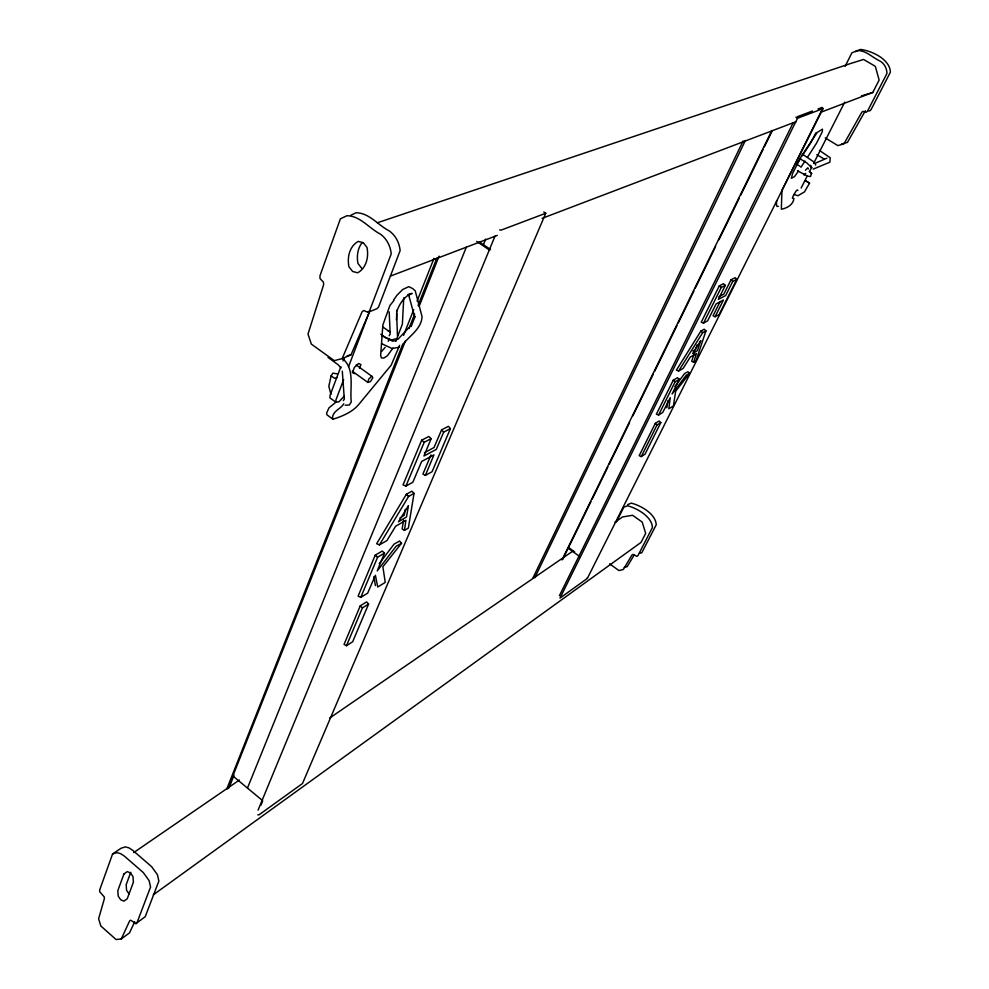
<?xml version="1.0" encoding="UTF-8"?>
<svg xmlns="http://www.w3.org/2000/svg" width="989" height="989" viewBox="0 0 989 989"><rect width="100%" height="100%" fill="white"/><g stroke="black" fill="none" stroke-linecap="round" stroke-linejoin="round"><path stroke-width="1.48" d="M776.637 200.606L776.501 205.007L776.971 206.454L778.43 206.367M397.009 310.163L396.416 319.904M403.735 297.825L402.387 324.095L395.773 341.292M344.308 396.094L338.831 401.893L335.864 402.202L336.013 399.692L343.653 379.628M226.79 788.987L402.708 344.259M666.858 407.777L667.884 400.706M403.561 520.214L402.164 528.954L404.439 530.376L408.346 528.114L414.045 493.387L411.906 491.199L406.331 494.302L376.648 543.727L379.455 544.902L386.934 540.55L395.649 526.222L405.923 520.325L404.439 530.376M405.305 509.335L404.278 515.22L399.952 518.026M337.373 373.891L332.836 373.137L331.13 375.857L328.83 386.303L330.932 394.45M367.883 382.446L368.712 379.096L371.777 376.191L372.828 377.749L370.43 381.606L367.883 382.446L352.307 371.234M694.179 353.703L691.694 361.282L693.635 362.295L695.996 360.923L705.936 330.87L704.205 329.226L700.88 331.08L676.365 370.17L678.639 371.011L683.115 368.415L690.285 357.078L696.454 353.53L693.635 362.295M697.06 344.951L695.564 349.352L692.906 351.132M121.276 938.944L129.67 920.833L130.721 920.203L135.901 923.639L145.235 916.679L158.858 881.075L157.424 874.696L151.651 866.685L132.662 850.268L129.003 847.882L125.269 846.881L121.004 848.278L112.573 854.001L99.691 889.902L99.728 891.781L104.216 896.862L104.401 898.568L98.603 918.83L100.866 926.025L116.096 939.55L121.276 938.944L129.51 932.887L134.689 921.76M130.771 872.298L126.172 884.747L126.567 890.298L128.978 893.821M340.871 366.672L330.054 395.353L329.906 397.862L335.864 402.202M343.047 360.948L344.123 358.08M348.548 366.721L369.812 310.818M359.477 368.403L360.936 364.582L358.636 363.47L354.371 367.488L352.43 372.606L354.742 373.681M388.232 341.279L389.307 338.498M399.63 345.322L391.162 365.188L358.624 404.625C352.121 412.265 342.12 416.369 332.91 419.212L327.025 414.886L326.593 413.093L329.028 407.802L336.544 401.658M403.574 335.345L413.711 309.693M417.086 301.151L433.986 258.401M408.964 328.459L414.663 314.094M418.075 305.477L436.854 258.08M227.816 788.728L405.453 340.846M411.152 326.494L415.145 316.431M419.126 306.38L439.067 256.126M228.991 787.924L234.047 775.191M247.473 788.072L466.326 247.201M483.386 244.79L485.735 239.078M258.08 810.127L495.007 236.124M260.972 805.071L262.728 800.83M424.38 452.764L434.035 447.535L441.576 429.869L448.45 426.308L450.415 428.608L443.678 432.119L436.285 449.426L423.947 455.991L431.155 438.646L428.781 436.508L421.685 440.179L403.055 484.882L405.898 486.069L412.833 482.273L421.648 461.48L433.948 454.891L425.344 475.425L422.921 474.04L431.006 454.891M401.509 543.282L396.07 546.311L377.229 570.913L384.486 553.135L382.236 551.046L375.202 555.188L358.092 596.194L360.775 597.381L367.648 593.177L375.412 575.277L377.724 587.009L385.228 582.41L382.891 566.734L401.509 543.282L399.63 541.045L394.067 544.111L379.158 563.792M405.898 486.069L424.207 442.256L431.155 438.646M360.775 597.381L377.6 557.19L384.486 553.135M360.256 605.812L344.061 644.42L346.484 645.73L352.653 641.774L368.6 604.044L366.573 601.905L360.256 605.812L362.407 607.889L346.484 645.73M367.933 312.314L369.614 310.707L391.236 253.839C390.408 245.964 386.748 238.658 380.233 233.997C369.12 228.372 360.305 215.886 346.978 215.713L340.389 218.829L319.979 275.758L320.003 278.539L323.415 282.088L323.675 284.56L307.999 334.084L311.35 344.11L334.27 360.626L342.145 358.624L362.122 311.683L363.754 310.521L367.933 312.314L376.821 308.753L378.503 307.146L400.137 250.6C399.333 242.775 395.699 235.506 389.221 230.882C378.157 225.319 369.367 212.907 356.127 212.746L350.86 215.243M450.415 428.608L432.069 471.741L425.344 475.425M342.145 358.624L351.033 354.816L369.824 310.954M543.777 211.98L545.743 213.265L302.486 783.523L259.031 814.812L257.795 814.825M811.388 173.248L810.56 176.499L807.345 176.116M397.009 310.707C399.877 303.524 404.365 295.934 412.129 293.399L408.012 294.475L409.545 295.785M532.873 578.12L743.11 140.97M534.826 577.675L745.347 140.537M561.999 559.922L771.828 130.486M562.692 559.44L590.903 501.732M592.25 498.963L607.839 467.08M609.199 464.311L629.523 422.723M632.911 415.788L653.235 374.201M654.594 371.431L676.946 325.69M678.306 322.921L693.895 291.038M695.242 288.256L715.566 246.669M718.966 239.746L739.29 198.159M740.637 195.389L763.001 149.648M764.361 146.867L771.816 131.624M559.391 595.737L793.178 122.784M823.071 108.592L797.542 118.235L560.009 598.085L587.367 578.38L823.071 108.592L822.119 107.405L817.99 108.963M718.842 296.873L723.812 294.153L731.019 279.813L735.099 277.699L736.743 279.405L732.738 281.482L725.666 295.55L718.348 299.432L725.333 285.351L723.454 283.732L719.275 285.908L701.226 322.229L703.525 323.094L707.642 320.832L716.135 303.907L723.429 300.001L715.084 316.752L713.044 315.788L720.128 301.62M689.531 373.409L686.267 375.177L672.05 394.055L679.295 379.282L677.49 377.699L673.262 380.184L656.375 414.181L658.563 415.046L662.717 412.5L670.258 397.665L668.836 408.754L673.41 405.96L675.635 391.285L689.531 373.409L687.948 371.728L684.623 373.521L674.906 386.526M703.525 323.094L721.253 287.478L725.333 285.351M658.563 415.046L675.153 381.729L679.295 379.282M655.311 423.354L639.215 455.669L641.243 456.621L645.026 454.186L660.825 422.587L659.156 420.98L655.311 423.354L657.055 424.936L660.825 422.587M641.243 456.621L657.055 424.936M736.743 279.405L719.114 314.551L715.084 316.752M821.488 110.879L781.965 190.247L781.322 209.186C786.799 208.382 793.413 204.624 793.895 198.492L792.374 198.196L793.005 196.304L796.133 190.939L797.381 189.876L797.863 190.556M616.382 521.957L623.762 507.258L627.446 505.775C636.718 508.062 652.011 516.518 652.431 527.545L637.967 555.558L636.978 556.362L632.948 554.396L632.008 554.977L623.33 569.491L618.916 570.554L609.632 563.841M845.113 66.337L851.888 52.862L856.956 50.6C865.919 50.019 872.483 57.782 880.173 61.12C884.525 63.753 886.886 68.426 886.96 73.458L867.464 111.201L866.117 112.326L863.137 111.337L861.864 112.177L843.914 143.887L837.881 145.606L825.259 137.928M815.876 132.86L810.473 143.207L802.24 155.805M801.127 188.046L807.358 175.77M809.435 171.678L811.512 167.586M813.588 163.494L844.754 102.102M820.771 112.276L872.755 92.484L879.134 80.084L875.339 66.362L863.582 59.451L850.861 63.42L377.365 222.772M392.942 348.029L387.453 355.694L383.917 358.043L381.395 357.944L380.654 355.397L382.842 325.01L389.926 305.477L393.845 300.545M865.363 110.78L847.449 142.379L841.441 144.085M809.546 183.163L805.442 180.666L809.546 183.163L804.44 191.903L797.938 195.76L793.734 194.363M379.455 544.902L408.581 496.441L414.045 493.387M634.258 554.829L627.162 566.672L624.22 567.377M343.826 403.735C340.822 408.964 333.318 410.559 332.489 417.42L332.91 419.212M343.368 400.619L344.32 399.099L342.305 371.172M678.639 371.011L702.684 332.687L705.936 330.87M389.134 335.753L390.173 334.134L389.184 311.881M796.479 164.619L800.596 158.314M798.432 171.134L794.526 176.611L791.361 178.292L792.572 173.495L801.09 156.682L817.322 132.341L822.477 129.163L822.292 131.76L816.481 143.244L807.506 157.263M800.917 167.351L805.034 161.046M393.597 300.063L397.059 295.118L402.795 289.431L408.853 286.649L412.648 288.565L415.207 290.778L422.068 316.69C421.438 328.682 409.953 335.555 403.129 344.048M381.556 351.503L385.117 347.386M397.85 339.363L410.658 325.814M805.454 170.219L807.828 167.771L808.334 168.971M805.701 173.421L804.119 175.053L803.6 173.866M135.901 923.639L136.989 922.725L150.563 887.022L149.104 880.618L143.306 872.558L124.255 856.029L120.584 853.618L116.838 852.605L112.573 854.001M153.295 894.822L641.008 542.417L645.681 533.343L642.195 522.081L632.589 515.281L622.576 516.95L614.948 522.192M133.713 852.592L239.387 780.049M329.77 717.989L572.928 551.046M362.407 607.889L368.6 604.044M855.448 51.7L860.504 49.45C871.569 50.711 889.989 59.155 890.397 72.197L870.95 109.804L869.603 110.929L867.897 110.694M814.775 163.445L826.928 158.178M627.644 504.625L631.316 503.141C640.563 505.416 655.818 513.823 656.226 524.825L641.774 552.764L639.549 553.308M390.445 276.079L497.306 235.394M542.071 218.359L796.219 121.61M545.743 213.265L501.077 230.128L499.655 229.893M797.295 116.727L812.464 111.028M337.2 377.489L334.628 378.305L331.13 375.857M861.444 95.871L872.755 92.484M813.205 169.107L829.882 162.196L830.204 157.758L819.473 150.439M395.551 338.881L391.619 339.907L385.871 337.731L380.777 334.22M347.102 355.817L351.033 354.816M392.349 348.511L399.408 347.188M396.502 340.488L392.633 341.205L381.816 335.679M345.21 405.193L349.327 405.02L351.268 401.979C349.612 387.985 355.138 369.577 343.109 359.056M388.047 330.858L390.371 331.723M391.644 348.313L381.581 343.665M797.505 170.763L807.073 175.881M816.852 154.655L824.146 159.019M795.922 117.246L797.542 118.235M802.302 154.099L813.626 161.763M799.755 158.561L806.95 163.012L811.87 167.809L810.436 165.423L810.795 166.473M796.652 164.199L799.965 166.276M479.158 241.823L490.507 249.463L489.308 249.933L476.686 241.427M382.706 326.926L390.334 332.168M356.188 364.99L371.777 376.191M574.584 551.85L568.539 547.473L567.847 547.955L579.925 556.708M328.027 357.4L338.176 364.78L340.982 367.933M719.275 285.908L721.253 287.478M673.262 380.184L675.153 381.729M421.685 440.179L424.207 442.256M232.872 775.982L262.147 800.249M375.202 555.188L377.6 557.19M809.373 171.468L811.821 173.619M700.88 331.08L702.684 332.687M406.331 494.302L408.581 496.441M731.019 279.813L732.738 281.482M441.576 429.869L443.678 432.119M361.653 268.18L357.981 263.507A25.875 20.151 69.1 0 1 362.147 242.614M815.356 164.087L815.702 165.126M408.642 294.846L414.675 316.962M373.916 576.587L375.4 585.624M587.293 577.761L587.367 578.38M396.614 313.278L397.479 335.951M700.707 340.723L697.455 350.588L692.671 353.592L700.707 340.723M408.42 505.738L406.528 516.926L398.468 521.772L408.42 505.738M123.934 873.979L117.827 890.619L118.235 896.182L120.67 899.73L123.885 901.152L127.21 898.84L133.391 882.225L132.996 876.575L130.536 872.99L127.272 871.593L123.934 873.979M363.26 242.701L358.265 241.403A26.048 20.213 69 0 0 348.944 266.77L352.64 271.481L357.598 272.803A25.961 19.99 69.7 0 0 367.006 247.448L363.26 242.701"/></g></svg>
